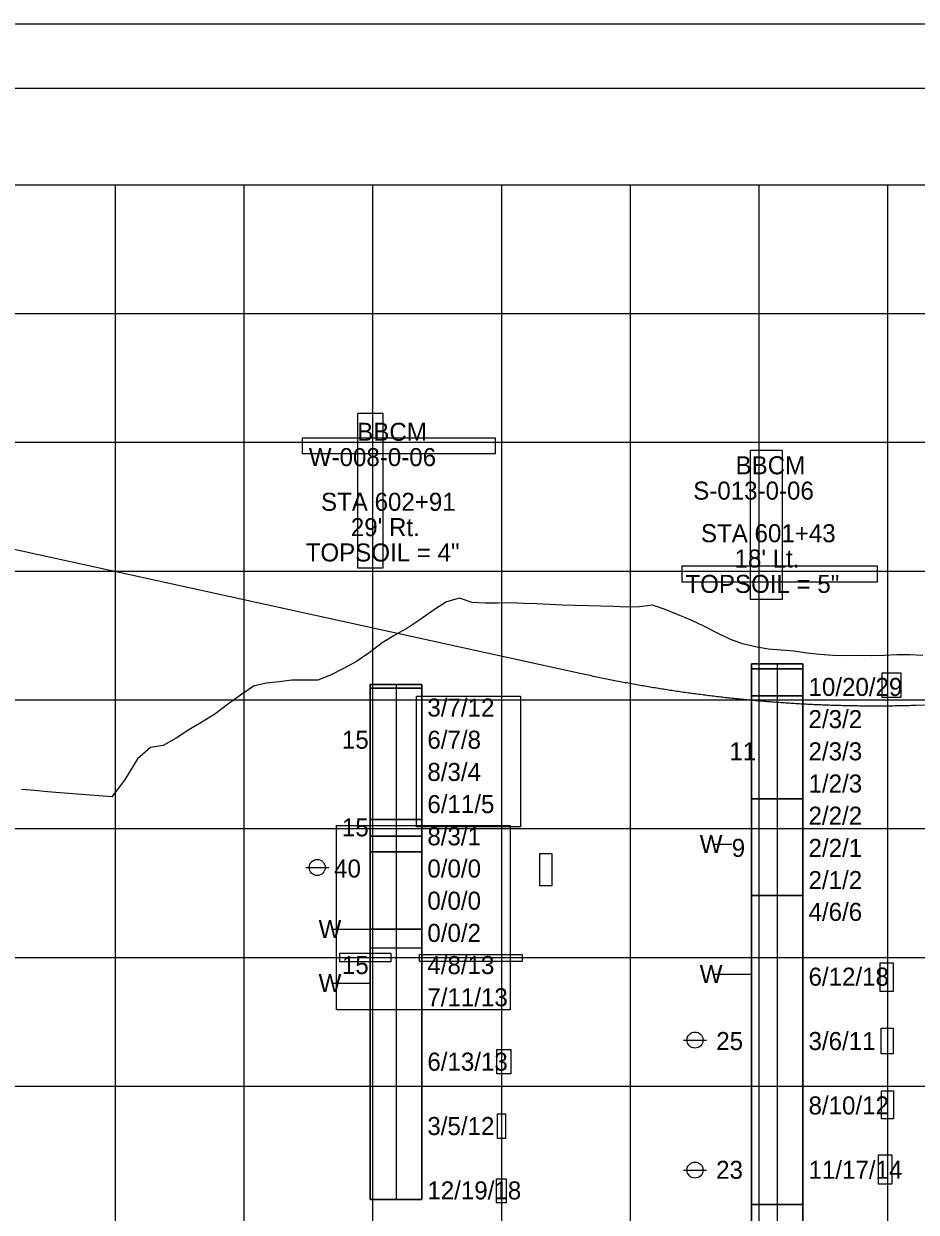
# Model space of a CAD drawing. Extents: x 2190806 to 2192726, y 664803 to 665903.
# Drawn here: x 2192152.5 to 2192499.1, y 665441.9 to 665903.4 of the extents above; entities that cross this region are included whole.
import ezdxf

# ---------------------------------------------------------------- set-up
doc = ezdxf.new("R2010")
doc.units = 0
for name, color, linetype in [('GT_Historic_Cells', 7, 'Continuous'), ('GT_Historic_Soil_Boring', 7, 'Continuous'), ('GT_Historic_Soil_Layers', 7, 'Continuous'), ('GT_Historic_Text', 7, 'Continuous'), ('GT_Project_Cells', 7, 'Continuous'), ('GT_Project_Soil_Boring', 7, 'Continuous'), ('GT_Project_Text', 7, 'Continuous'), ('PF_P_Grade_Line', 7, 'Continuous'), ('PF_X_Ground_Line', 7, 'Continuous'), ('SH_Border', 7, 'Continuous'), ('SH_Cut_Line', 7, 'Continuous'), ('SH_Data', 7, 'Continuous'), ('SH_Major_Grid_Line', 7, 'Continuous')]:
    doc.layers.add(name, color=color, linetype=linetype)

msp = doc.modelspace()

# ---------------------------------------------------------------- linework, layer by layer
at = {"layer": 'GT_Historic_Cells'}
for p, q in [((2192420.15, 665584.92), (2192427.49, 665584.92)), ((2192272.11, 665551.92), (2192287.11, 665551.92)), ((2192420.15, 665534.42), (2192435.15, 665534.42)), ((2192272.11, 665530.92), (2192287.11, 665530.92))]:
    msp.add_line(p, q, dxfattribs=at)
at = {"layer": 'GT_Historic_Soil_Boring'}
for p, q in [((2192435.15, 665654.92), (2192455.15, 665654.92)), ((2192435.15, 665654.92), (2192435.15, 665204.92)), ((2192435.15, 665652.92), (2192455.15, 665652.92)), ((2192445.15, 665654.92), (2192445.15, 665204.92)), ((2192455.15, 665654.92), (2192455.15, 665204.92)), ((2192307.11, 665646.92), (2192287.11, 665646.92)), ((2192287.11, 665646.92), (2192287.11, 665446.92)), ((2192307.11, 665645.42), (2192287.11, 665645.42)), ((2192297.11, 665646.92), (2192297.11, 665446.92)), ((2192307.11, 665646.92), (2192307.11, 665446.92)), ((2192435.15, 665642.42), (2192455.15, 665642.42)), ((2192435.15, 665602.42), (2192455.15, 665602.42)), ((2192435.15, 665602.42), (2192455.15, 665602.42)), ((2192307.11, 665594.42), (2192287.11, 665594.42)), ((2192307.11, 665587.92), (2192287.11, 665587.92)), ((2192307.11, 665581.92), (2192287.11, 665581.92)), ((2192435.15, 665564.92), (2192455.15, 665564.92)), ((2192307.11, 665551.92), (2192287.11, 665551.92)), ((2192307.11, 665544.42), (2192287.11, 665544.42)), ((2192307.11, 665446.92), (2192287.11, 665446.92)), ((2192435.15, 665444.92), (2192455.15, 665444.92))]:
    msp.add_line(p, q, dxfattribs=at)
at = {"layer": 'GT_Historic_Soil_Layers'}
for points in [[(2192435.15, 665654.92), (2192455.15, 665654.92), (2192455.15, 665204.92), (2192435.15, 665204.92)], [(2192307.11, 665646.92), (2192287.11, 665646.92), (2192287.11, 665446.92), (2192307.11, 665446.92)], [(2192435.15, 665444.92), (2192435.15, 665299.92), (2192455.15, 665299.92), (2192455.15, 665444.92)]]:
    msp.add_lwpolyline(points, close=True, dxfattribs=at)
for points in [[(2192455.15, 665652.92), (2192455.15, 665654.92), (2192435.15, 665654.92), (2192435.15, 665652.92), (2192455.15, 665652.92)], [(2192435.15, 665642.87), (2192435.15, 665642.42), (2192455.15, 665642.42), (2192455.15, 665652.92), (2192435.15, 665652.92), (2192435.15, 665642.87)], [(2192287.11, 665645.42), (2192287.11, 665646.92), (2192307.11, 665646.92), (2192307.11, 665645.42), (2192287.11, 665645.42)], [(2192307.11, 665645.42), (2192307.11, 665594.42), (2192287.11, 665594.42), (2192287.11, 665645.42), (2192307.11, 665645.42)], [(2192435.15, 665642.42), (2192435.15, 665602.42), (2192455.15, 665602.42), (2192455.15, 665642.42), (2192435.15, 665642.42)], [(2192435.15, 665602.42), (2192435.15, 665564.92), (2192455.15, 665564.92), (2192455.15, 665602.42), (2192435.15, 665602.42)], [(2192307.11, 665594.42), (2192307.11, 665587.92), (2192287.11, 665587.92), (2192287.11, 665594.42), (2192307.11, 665594.42)], [(2192307.11, 665587.92), (2192307.11, 665581.92), (2192287.11, 665581.92), (2192287.11, 665587.92), (2192307.11, 665587.92)], [(2192307.11, 665581.92), (2192307.11, 665551.92), (2192287.11, 665551.92), (2192287.11, 665581.92), (2192307.11, 665581.92)], [(2192435.15, 665564.92), (2192435.15, 665444.92), (2192455.15, 665444.92), (2192455.15, 665564.92), (2192435.15, 665564.92)], [(2192307.11, 665530.92), (2192307.11, 665446.92), (2192287.11, 665446.92), (2192287.11, 665551.92), (2192307.11, 665551.92), (2192307.11, 665530.92)]]:
    msp.add_lwpolyline(points, dxfattribs=at)
at = {"layer": 'GT_Project_Cells'}
for p, q in [((2192262.02, 665575.81), (2192271.02, 665575.81)), ((2192408.73, 665508.8), (2192417.73, 665508.8)), ((2192408.73, 665458.3), (2192417.73, 665458.3))]:
    msp.add_line(p, q, dxfattribs=at)
for centre in [(2192266.52, 665575.81), (2192413.23, 665508.8), (2192413.23, 665458.3)]:
    msp.add_circle(centre, 3.12, dxfattribs=at)
at = {"layer": 'GT_Project_Soil_Boring'}
for points in [[(2192485.86, 665651.38), (2192493.2, 665651.38), (2192493.2, 665641.78), (2192485.86, 665641.78)], [(2192336.29, 665505.17), (2192341.73, 665505.17), (2192341.73, 665495.64), (2192336.29, 665495.64)], [(2192336.52, 665480.22), (2192339.64, 665480.22), (2192339.64, 665470.54), (2192336.52, 665470.54)], [(2192336.07, 665454.97), (2192339.94, 665454.97), (2192339.94, 665445.66), (2192336.07, 665445.66)]]:
    msp.add_lwpolyline(points, close=True, dxfattribs=at)
at = {"layer": 'GT_Project_Text'}
for points in [[(2192292.06, 665752.03), (2192282.21, 665752.03), (2192282.21, 665692.11), (2192292.06, 665692.11)], [(2192335.79, 665742.52), (2192260.68, 665742.52), (2192260.68, 665736.51), (2192335.79, 665736.51)], [(2192434.76, 665737.8), (2192447.11, 665737.8), (2192447.11, 665679.88), (2192434.76, 665679.88)], [(2192408.22, 665692.9), (2192484, 665692.9), (2192484, 665686.56), (2192408.22, 665686.56)], [(2192345.4, 665591.57), (2192305, 665591.57), (2192305, 665642.37), (2192345.4, 665642.37)], [(2192273.95, 665592.12), (2192341.39, 665592.12), (2192341.39, 665520.51), (2192273.95, 665520.51)], [(2192357.58, 665568.75), (2192352.91, 665568.75), (2192352.91, 665581.27), (2192357.58, 665581.27)], [(2192275.29, 665542.55), (2192295.15, 665542.55), (2192295.15, 665539.21), (2192275.29, 665539.21)], [(2192346.06, 665539.37), (2192306.17, 665539.37), (2192306.17, 665542.04), (2192346.06, 665542.04)], [(2192490.18, 665527.65), (2192485.17, 665527.65), (2192485.17, 665538.83), (2192490.18, 665538.83)], [(2192490.18, 665503.44), (2192485.5, 665503.44), (2192485.5, 665513.46), (2192490.18, 665513.46)], [(2192490.35, 665478.24), (2192485.67, 665478.24), (2192485.67, 665489.09), (2192490.35, 665489.09)], [(2192489.68, 665452.87), (2192484.5, 665452.87), (2192484.5, 665464.22), (2192489.68, 665464.22)]]:
    msp.add_lwpolyline(points, close=True, dxfattribs=at)
at = {"layer": 'PF_P_Grade_Line'}
for p, q in [((2192369.15, 665651), (2191953.15, 665742.16)), ((2192513.15, 665639.12), (2192499.15, 665638.7))]:
    msp.add_line(p, q, dxfattribs=at)
msp.add_spline([(2192499.15, 665638.7), (2192496.55, 665638.63), (2192493.95, 665638.57), (2192491.35, 665638.53), (2192488.75, 665638.49), (2192486.15, 665638.48), (2192483.55, 665638.47), (2192480.95, 665638.48), (2192478.35, 665638.49), (2192475.75, 665638.53), (2192473.15, 665638.57), (2192470.55, 665638.63), (2192467.95, 665638.7), (2192465.35, 665638.79), (2192462.75, 665638.88), (2192460.15, 665638.99), (2192457.55, 665639.12), (2192454.95, 665639.25), (2192452.35, 665639.4), (2192449.75, 665639.56), (2192447.15, 665639.74), (2192444.55, 665639.93), (2192441.95, 665640.13), (2192439.35, 665640.34), (2192436.75, 665640.57), (2192434.15, 665640.81), (2192431.55, 665641.06), (2192428.95, 665641.32), (2192426.35, 665641.6), (2192423.75, 665641.89), (2192421.15, 665642.2), (2192418.55, 665642.52), (2192415.95, 665642.85), (2192413.35, 665643.19), (2192410.75, 665643.55), (2192408.15, 665643.91), (2192405.55, 665644.3), (2192402.95, 665644.69), (2192400.35, 665645.1), (2192397.75, 665645.52), (2192395.15, 665645.95), (2192392.55, 665646.4), (2192389.95, 665646.86), (2192387.35, 665647.33), (2192384.75, 665647.82), (2192382.15, 665648.32), (2192379.55, 665648.83), (2192376.95, 665649.35), (2192374.35, 665649.89), (2192371.75, 665650.44), (2192369.15, 665651)], degree=3, dxfattribs=at)
at = {"layer": 'PF_X_Ground_Line'}
msp.add_lwpolyline([(2192501.7, 665658.12), (2192496.7, 665658.43), (2192491.7, 665658.37), (2192486.7, 665658.18), (2192481.7, 665658.02), (2192476.7, 665658.09), (2192471.7, 665658.05), (2192466.7, 665658.08), (2192461.7, 665658.54), (2192456.7, 665659.08), (2192451.7, 665659.84), (2192446.7, 665660.2), (2192441.7, 665660.63), (2192436.7, 665661.48), (2192431.7, 665662.61), (2192426.7, 665664.43), (2192421.7, 665666.95), (2192416.7, 665669.47), (2192411.7, 665671.86), (2192406.7, 665673.86), (2192401.7, 665675.93), (2192396.7, 665677.64), (2192391.7, 665677.08), (2192386.7, 665676.94), (2192381.7, 665677.11), (2192376.7, 665677.24), (2192371.7, 665677.36), (2192366.7, 665677.54), (2192361.7, 665677.72), (2192356.7, 665677.92), (2192351.7, 665678.13), (2192346.7, 665678.34), (2192341.7, 665678.56), (2192336.7, 665678.48), (2192331.7, 665678.43), (2192326.7, 665678.71), (2192321.7, 665680.45), (2192316.7, 665678.97), (2192311.7, 665675.74), (2192306.7, 665672.18), (2192301.7, 665668.84), (2192296.7, 665666.02), (2192291.7, 665663.03), (2192286.7, 665659.15), (2192281.7, 665655.77), (2192276.7, 665653.07), (2192271.7, 665650.44), (2192266.7, 665648.58), (2192261.7, 665648.6), (2192256.7, 665648.59), (2192251.7, 665647.96), (2192246.7, 665647.34), (2192241.7, 665646.17), (2192236.7, 665642.7), (2192231.7, 665639.15), (2192226.7, 665635.4), (2192221.7, 665632.2), (2192216.7, 665629.22), (2192211.7, 665626.01), (2192206.7, 665623.23), (2192201.7, 665622.42), (2192196.7, 665617.99), (2192191.7, 665609.76), (2192186.7, 665603.3), (2192181.7, 665603.69), (2192176.7, 665604.08), (2192171.7, 665604.47), (2192166.7, 665604.86), (2192161.7, 665605.25), (2192156.7, 665605.64), (2192151.7, 665606.06)], dxfattribs=at)
at = {"layer": 'SH_Border'}
msp.add_line((2191125.65, 665878.42), (2192700.64, 665878.42), dxfattribs=at)
at = {"layer": 'SH_Cut_Line'}
msp.add_lwpolyline([(2191025.65, 664803.42), (2191025.65, 665903.42), (2192725.65, 665903.42), (2192725.65, 664803.42), (2191025.65, 664803.42)], dxfattribs=at)
at = {"layer": 'SH_Data'}
msp.add_line((2191138.15, 665840.92), (2192638.15, 665840.92), dxfattribs=at)
at = {"layer": 'SH_Major_Grid_Line'}
for p, q in [((2192188.15, 664840.92), (2192188.15, 665840.92)), ((2192238.15, 664840.92), (2192238.15, 665840.92)), ((2192288.15, 664840.92), (2192288.15, 665840.92)), ((2192338.15, 664840.92), (2192338.15, 665840.92)), ((2192388.15, 664840.92), (2192388.15, 665840.92)), ((2192438.15, 664840.92), (2192438.15, 665840.92)), ((2192488.15, 664840.92), (2192488.15, 665840.92)), ((2191138.15, 665790.92), (2192638.15, 665790.92)), ((2191138.15, 665740.92), (2192638.15, 665740.92)), ((2191138.15, 665690.92), (2192638.15, 665690.92)), ((2191138.15, 665640.92), (2192638.15, 665640.92)), ((2191138.15, 665590.92), (2192638.15, 665590.92)), ((2191138.15, 665540.92), (2192638.15, 665540.92)), ((2191138.15, 665490.92), (2192638.15, 665490.92))]:
    msp.add_line(p, q, dxfattribs=at)

# ---------------------------------------------------------------- texts
at = {"layer": 'GT_Historic_Cells'}
for p in [(2192415.06, 665581.42), (2192267.03, 665548.42), (2192415.06, 665530.92), (2192267.03, 665527.42)]:
    msp.add_text('W', height=7, dxfattribs=at).set_placement(p)
at = {"layer": 'GT_Historic_Text'}
for s, p in [('BBCM', (2192282.04, 665741.49)), ('W-008-0-06', (2192263.24, 665731.65)), ('BBCM', (2192428.97, 665728.48)), ('S-013-0-06', (2192412.54, 665718.64)), ('STA 602+91', (2192267.98, 665714.31)), ("29' Rt.", (2192279.57, 665704.47)), ('STA 601+43', (2192415.54, 665702.11)), ('TOPSOIL = 4"', (2192262.02, 665694.63)), ("18' Lt.", (2192428.6, 665692.27)), ('TOPSOIL = 5"', (2192409.5, 665682.43)), ('10/20/29', (2192457.32, 665642.42)), ('3/7/12', (2192309.29, 665634.42)), ('2/3/2', (2192457.32, 665629.92)), ('15', (2192276.1, 665621.92)), ('6/7/8', (2192309.29, 665621.92)), ('11', (2192426.57, 665617.42)), ('2/3/3', (2192457.32, 665617.42)), ('8/3/4', (2192309.29, 665609.42)), ('1/2/3', (2192457.32, 665604.92)), ('6/11/5', (2192309.29, 665596.92)), ('2/2/2', (2192457.32, 665592.42)), ('15', (2192276.1, 665587.9)), ('8/3/1', (2192309.29, 665584.42)), ('9', (2192427.49, 665579.92)), ('2/2/1', (2192457.32, 665579.92)), ('40', (2192273.07, 665571.92)), ('0/0/0', (2192309.29, 665571.92)), ('2/1/2', (2192457.32, 665567.42)), ('0/0/0', (2192309.29, 665559.42)), ('4/6/6', (2192457.32, 665555.08)), ('0/0/2', (2192309.29, 665546.92)), ('15', (2192276.1, 665534.42)), ('4/8/13', (2192309.29, 665534.42)), ('6/12/18', (2192457.32, 665529.92)), ('7/11/13', (2192309.29, 665521.92)), ('25', (2192421.49, 665504.92)), ('3/6/11', (2192457.32, 665504.92)), ('6/13/13', (2192309.29, 665496.92)), ('8/10/12', (2192457.32, 665479.92)), ('3/5/12', (2192309.29, 665471.92)), ('23', (2192421.43, 665454.92)), ('11/17/14', (2192457.32, 665454.92)), ('12/19/18', (2192309.29, 665446.92))]:
    msp.add_text(s, height=7, dxfattribs=at).set_placement(p)

doc.saveas('drawing.dxf')
